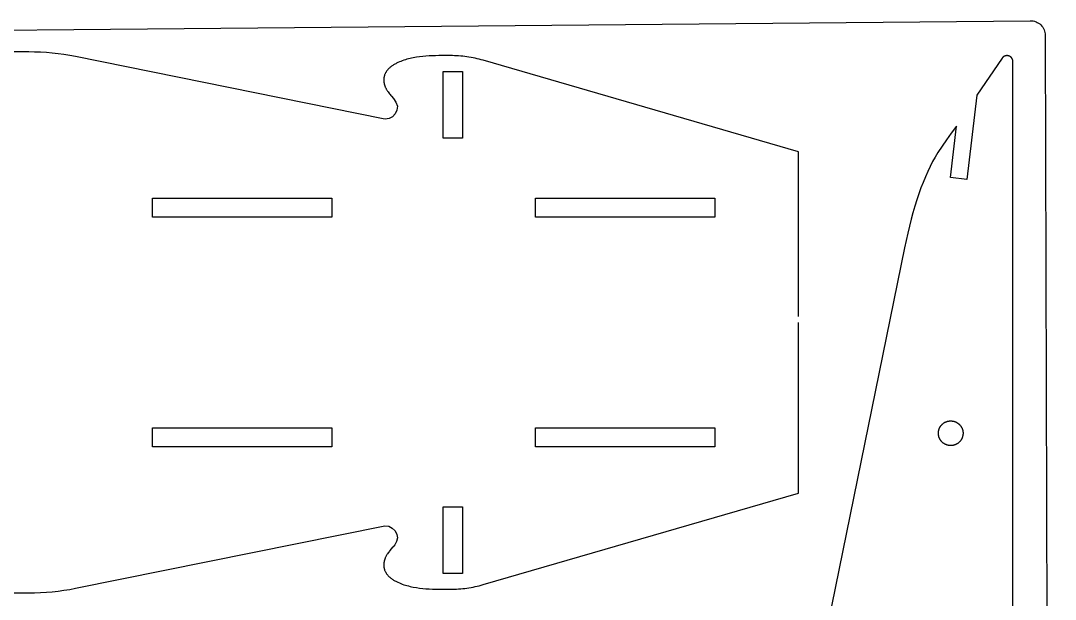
# Model space of a CAD drawing. Extents: x -2485 to -2143, y -68 to 535.
# Drawn here: x -2317.3 to -2142.6, y 436.9 to 534.7 of the extents above; entities that cross this region are included whole.
import ezdxf

# ---------------------------------------------------------------- set-up
doc = ezdxf.new("R2010")
doc.units = 0
doc.layers.add('Contorno', color=5, linetype='Continuous', true_color=0x0000ff)

msp = doc.modelspace()

# ---------------------------------------------------------------- linework, layer by layer
at = {"color": 7}
msp.add_lwpolyline([(-2482.28, 531.65), (-2146.82, 534.7, -0.416045), (-2144.29, 532.21), (-2142.6, -62.53, -0.412384), (-2145.07, -65.04), (-2480.54, -68.09, -0.416045), (-2483.06, -65.6), (-2484.75, 529.14, -0.412384)], format="xyb", close=True, dxfattribs=at)
at = {"layer": 'Contorno'}
for points in [[(-2185.95, 484.71), (-2185.95, 512.54), (-2239.17, 528), (-2239.51, 528.09), (-2239.86, 528.18), (-2240.2, 528.26), (-2240.54, 528.34), (-2240.89, 528.41), (-2241.24, 528.48), (-2241.59, 528.54), (-2241.93, 528.59), (-2242.28, 528.64), (-2242.63, 528.68), (-2242.99, 528.71), (-2243.34, 528.74), (-2243.69, 528.76), (-2244.04, 528.78), (-2244.4, 528.79), (-2244.75, 528.79), (-2246.71, 528.79), (-2247.24, 528.78), (-2247.78, 528.77), (-2248.32, 528.74), (-2248.87, 528.7), (-2249.41, 528.65), (-2249.95, 528.59), (-2250.48, 528.51), (-2251.01, 528.42), (-2251.27, 528.36), (-2251.54, 528.3), (-2251.8, 528.24), (-2252.07, 528.17), (-2252.33, 528.09), (-2252.59, 528.01), (-2252.85, 527.92), (-2253.1, 527.83), (-2253.35, 527.73), (-2253.6, 527.62), (-2253.72, 527.56), (-2253.85, 527.5), (-2253.97, 527.43), (-2254.09, 527.37), (-2254.21, 527.3), (-2254.33, 527.23), (-2254.44, 527.15), (-2254.55, 527.07), (-2254.67, 527), (-2254.77, 526.91), (-2254.88, 526.83), (-2254.98, 526.74), (-2255.05, 526.68), (-2255.11, 526.62), (-2255.17, 526.56), (-2255.23, 526.49), (-2255.29, 526.43), (-2255.35, 526.36), (-2255.4, 526.3), (-2255.46, 526.23), (-2255.51, 526.16), (-2255.56, 526.08), (-2255.6, 526.01), (-2255.65, 525.94), (-2255.69, 525.86), (-2255.73, 525.78), (-2255.77, 525.7), (-2255.8, 525.62), (-2255.83, 525.54), (-2255.86, 525.47), (-2255.88, 525.39), (-2255.91, 525.31), (-2255.93, 525.24), (-2255.94, 525.16), (-2255.96, 525.08), (-2255.97, 525), (-2255.98, 524.92), (-2255.98, 524.85), (-2255.98, 524.77), (-2255.99, 524.69), (-2255.98, 524.61), (-2255.98, 524.53), (-2255.97, 524.45), (-2255.97, 524.37), (-2255.95, 524.27), (-2255.94, 524.18), (-2255.92, 524.09), (-2255.9, 524), (-2255.87, 523.91), (-2255.85, 523.82), (-2255.82, 523.73), (-2255.79, 523.65), (-2255.75, 523.56), (-2255.72, 523.47), (-2255.68, 523.39), (-2255.64, 523.3), (-2255.6, 523.22), (-2255.55, 523.13), (-2255.51, 523.05), (-2255.46, 522.97), (-2255.41, 522.89), (-2255.36, 522.81), (-2255.26, 522.65), (-2255.15, 522.5), (-2255.04, 522.35), (-2254.92, 522.2), (-2254.8, 522.06), (-2254.68, 521.92), (-2254.35, 521.56), (-2253.96, 520.96), (-2253.69, 520.23), (-2253.75, 519.57), (-2254.03, 518.96), (-2254.49, 518.48), (-2255.09, 518.17), (-2255.75, 518.07), (-2256.11, 518.14), (-2308.01, 528.62), (-2308.99, 528.8), (-2309.97, 528.96), (-2310.96, 529.1), (-2311.95, 529.21), (-2312.94, 529.3), (-2313.93, 529.36), (-2314.93, 529.39), (-2315.92, 529.41), (-2346.84, 529.41)], [(-2149.75, 342.64), (-2149.76, 527.79), (-2149.76, 527.81), (-2149.76, 527.83), (-2149.76, 527.85), (-2149.76, 527.87), (-2149.76, 527.88), (-2149.76, 527.9), (-2149.76, 527.92), (-2149.77, 527.94), (-2149.77, 527.96), (-2149.77, 527.98), (-2149.78, 528), (-2149.78, 528.02), (-2149.79, 528.04), (-2149.79, 528.06), (-2149.8, 528.08), (-2149.8, 528.1), (-2149.81, 528.11), (-2149.82, 528.13), (-2149.82, 528.15), (-2149.83, 528.17), (-2149.84, 528.19), (-2149.85, 528.21), (-2149.86, 528.23), (-2149.86, 528.24), (-2149.87, 528.26), (-2149.88, 528.28), (-2149.89, 528.3), (-2149.9, 528.32), (-2149.92, 528.33), (-2149.93, 528.35), (-2149.94, 528.37), (-2149.95, 528.38), (-2149.96, 528.4), (-2149.98, 528.42), (-2149.99, 528.43), (-2150, 528.45), (-2150.02, 528.46), (-2150.03, 528.48), (-2150.04, 528.49), (-2150.06, 528.51), (-2150.07, 528.52), (-2150.09, 528.54), (-2150.1, 528.55), (-2150.12, 528.56), (-2150.13, 528.57), (-2150.15, 528.59), (-2150.17, 528.6), (-2150.18, 528.61), (-2150.2, 528.62), (-2150.22, 528.63), (-2150.23, 528.64), (-2150.25, 528.65), (-2150.27, 528.66), (-2150.28, 528.67), (-2150.3, 528.68), (-2150.32, 528.69), (-2150.34, 528.7), (-2150.35, 528.71), (-2150.37, 528.71), (-2150.39, 528.72), (-2150.41, 528.73), (-2150.43, 528.73), (-2150.44, 528.74), (-2150.46, 528.75), (-2150.48, 528.75), (-2150.5, 528.76), (-2150.51, 528.76), (-2150.53, 528.77), (-2150.55, 528.77), (-2150.57, 528.77), (-2150.59, 528.78), (-2150.61, 528.78), (-2150.63, 528.78), (-2150.65, 528.79), (-2150.67, 528.79), (-2150.69, 528.79), (-2150.71, 528.79), (-2150.73, 528.79), (-2150.75, 528.79), (-2150.77, 528.79), (-2150.79, 528.79), (-2150.81, 528.79), (-2150.83, 528.79), (-2150.85, 528.79), (-2150.87, 528.78), (-2150.89, 528.78), (-2150.91, 528.78), (-2150.93, 528.78), (-2150.95, 528.77), (-2150.97, 528.77), (-2150.99, 528.76), (-2151.01, 528.76), (-2151.03, 528.75), (-2151.05, 528.75), (-2151.07, 528.74), (-2151.09, 528.73), (-2151.11, 528.73), (-2151.12, 528.72), (-2151.14, 528.71), (-2151.16, 528.7), (-2151.18, 528.7), (-2151.2, 528.69), (-2151.22, 528.68), (-2151.24, 528.67), (-2151.25, 528.66), (-2151.27, 528.65), (-2151.29, 528.64), (-2151.31, 528.63), (-2151.32, 528.62), (-2151.34, 528.6), (-2151.35, 528.59), (-2151.37, 528.58), (-2151.39, 528.57), (-2151.4, 528.55), (-2151.42, 528.54), (-2151.43, 528.53), (-2151.45, 528.51), (-2151.46, 528.5), (-2151.47, 528.49), (-2151.49, 528.47), (-2151.5, 528.46), (-2151.51, 528.44), (-2151.53, 528.43), (-2151.54, 528.41), (-2151.55, 528.4), (-2151.56, 528.38), (-2151.57, 528.37), (-2151.58, 528.35), (-2155.85, 522.09), (-2157.52, 507.85), (-2160.3, 508.18), (-2159.28, 516.87), (-2160.19, 515.67), (-2160.98, 514.57), (-2162.45, 512.42), (-2162.89, 511.66), (-2163.32, 510.88), (-2163.73, 510.05), (-2164.14, 509.2), (-2164.53, 508.31), (-2164.91, 507.38), (-2165.28, 506.43), (-2165.63, 505.44), (-2165.98, 504.41), (-2166.31, 503.36), (-2166.63, 502.26), (-2166.94, 501.14), (-2167.52, 498.79), (-2168.05, 496.3), (-2199.35, 342.64)], [(-2346.84, 438.02), (-2315.92, 438.02), (-2314.93, 438.03), (-2313.93, 438.07), (-2312.94, 438.13), (-2311.95, 438.21), (-2310.96, 438.33), (-2309.97, 438.46), (-2308.99, 438.62), (-2308.01, 438.81), (-2255.79, 449.35), (-2255.14, 449.27), (-2254.54, 448.98), (-2254.06, 448.51), (-2253.77, 447.9), (-2253.69, 447.3), (-2253.85, 446.72), (-2254.14, 446.15), (-2254.41, 445.82), (-2254.48, 445.72), (-2254.94, 445.2), (-2255.04, 445.08), (-2255.15, 444.93), (-2255.26, 444.77), (-2255.36, 444.62), (-2255.41, 444.54), (-2255.46, 444.45), (-2255.51, 444.37), (-2255.55, 444.29), (-2255.6, 444.21), (-2255.64, 444.12), (-2255.68, 444.04), (-2255.72, 443.95), (-2255.75, 443.86), (-2255.79, 443.78), (-2255.82, 443.69), (-2255.85, 443.6), (-2255.87, 443.51), (-2255.9, 443.42), (-2255.92, 443.33), (-2255.94, 443.24), (-2255.95, 443.15), (-2255.97, 443.06), (-2255.97, 442.98), (-2255.98, 442.9), (-2255.98, 442.82), (-2255.99, 442.74), (-2255.98, 442.66), (-2255.98, 442.58), (-2255.98, 442.5), (-2255.97, 442.42), (-2255.96, 442.34), (-2255.94, 442.26), (-2255.93, 442.19), (-2255.91, 442.11), (-2255.88, 442.03), (-2255.86, 441.96), (-2255.83, 441.88), (-2255.8, 441.8), (-2255.77, 441.72), (-2255.73, 441.64), (-2255.69, 441.56), (-2255.65, 441.49), (-2255.6, 441.41), (-2255.56, 441.34), (-2255.51, 441.27), (-2255.46, 441.2), (-2255.4, 441.13), (-2255.35, 441.06), (-2255.29, 440.99), (-2255.23, 440.93), (-2255.17, 440.87), (-2255.11, 440.8), (-2255.05, 440.74), (-2254.98, 440.68), (-2254.88, 440.6), (-2254.77, 440.51), (-2254.67, 440.43), (-2254.55, 440.35), (-2254.44, 440.27), (-2254.33, 440.2), (-2254.21, 440.13), (-2254.09, 440.06), (-2253.97, 439.99), (-2253.85, 439.93), (-2253.72, 439.87), (-2253.6, 439.81), (-2253.35, 439.7), (-2253.1, 439.6), (-2252.85, 439.5), (-2252.59, 439.41), (-2252.33, 439.33), (-2252.07, 439.26), (-2251.8, 439.19), (-2251.54, 439.12), (-2251.27, 439.06), (-2251.01, 439.01), (-2250.48, 438.91), (-2249.95, 438.83), (-2249.41, 438.77), (-2248.87, 438.72), (-2248.32, 438.68), (-2247.78, 438.65), (-2247.24, 438.64), (-2246.71, 438.63), (-2244.75, 438.63), (-2244.4, 438.64), (-2244.04, 438.65), (-2243.69, 438.66), (-2243.34, 438.68), (-2242.99, 438.71), (-2242.63, 438.75), (-2242.28, 438.79), (-2241.93, 438.83), (-2241.59, 438.89), (-2241.24, 438.95), (-2240.89, 439.01), (-2240.54, 439.08), (-2240.2, 439.16), (-2239.86, 439.24), (-2239.51, 439.33), (-2239.17, 439.43), (-2185.95, 454.88), (-2185.95, 483.71)]]:
    msp.add_lwpolyline(points, dxfattribs=at)
for points in [[(-2245.96, 514.85), (-2245.96, 526.11), (-2242.66, 526.11), (-2242.66, 514.85)], [(-2295.03, 501.53), (-2295.03, 504.73), (-2264.73, 504.73), (-2264.73, 501.53)], [(-2230.37, 501.53), (-2230.37, 504.73), (-2200.07, 504.73), (-2200.07, 501.53)], [(-2160.33, 467.08), (-2160.28, 467.08), (-2160.24, 467.08), (-2160.19, 467.08), (-2160.14, 467.07), (-2160.09, 467.07), (-2160.04, 467.07), (-2160, 467.06), (-2159.95, 467.06), (-2159.9, 467.05), (-2159.85, 467.04), (-2159.8, 467.03), (-2159.75, 467.02), (-2159.7, 467), (-2159.65, 466.99), (-2159.61, 466.97), (-2159.56, 466.96), (-2159.51, 466.94), (-2159.46, 466.92), (-2159.41, 466.9), (-2159.36, 466.88), (-2159.32, 466.85), (-2159.27, 466.83), (-2159.22, 466.8), (-2159.18, 466.78), (-2159.13, 466.75), (-2159.09, 466.72), (-2159.04, 466.69), (-2159, 466.66), (-2158.96, 466.62), (-2158.92, 466.59), (-2158.88, 466.55), (-2158.84, 466.52), (-2158.8, 466.48), (-2158.76, 466.44), (-2158.72, 466.4), (-2158.69, 466.36), (-2158.65, 466.32), (-2158.62, 466.28), (-2158.59, 466.24), (-2158.55, 466.19), (-2158.52, 466.15), (-2158.5, 466.11), (-2158.47, 466.06), (-2158.44, 466.01), (-2158.42, 465.97), (-2158.39, 465.92), (-2158.37, 465.87), (-2158.35, 465.83), (-2158.33, 465.78), (-2158.31, 465.73), (-2158.29, 465.68), (-2158.28, 465.64), (-2158.26, 465.59), (-2158.25, 465.54), (-2158.23, 465.49), (-2158.22, 465.44), (-2158.21, 465.4), (-2158.21, 465.35), (-2158.2, 465.3), (-2158.19, 465.25), (-2158.19, 465.21), (-2158.18, 465.16), (-2158.18, 465.11), (-2158.18, 465.07), (-2158.18, 465.02), (-2158.18, 464.97), (-2158.18, 464.93), (-2158.18, 464.88), (-2158.18, 464.83), (-2158.19, 464.78), (-2158.19, 464.74), (-2158.2, 464.69), (-2158.21, 464.64), (-2158.22, 464.59), (-2158.23, 464.54), (-2158.24, 464.49), (-2158.25, 464.44), (-2158.26, 464.39), (-2158.28, 464.34), (-2158.3, 464.3), (-2158.31, 464.25), (-2158.33, 464.2), (-2158.35, 464.15), (-2158.38, 464.1), (-2158.4, 464.06), (-2158.42, 464.01), (-2158.45, 463.96), (-2158.48, 463.92), (-2158.51, 463.87), (-2158.53, 463.83), (-2158.57, 463.78), (-2158.6, 463.74), (-2158.63, 463.7), (-2158.66, 463.65), (-2158.7, 463.61), (-2158.74, 463.57), (-2158.77, 463.54), (-2158.81, 463.5), (-2158.85, 463.46), (-2158.89, 463.42), (-2158.93, 463.39), (-2158.97, 463.36), (-2159.02, 463.32), (-2159.06, 463.29), (-2159.1, 463.26), (-2159.15, 463.23), (-2159.19, 463.21), (-2159.24, 463.18), (-2159.28, 463.15), (-2159.33, 463.13), (-2159.38, 463.11), (-2159.43, 463.09), (-2159.47, 463.07), (-2159.52, 463.05), (-2159.57, 463.03), (-2159.62, 463.01), (-2159.66, 463), (-2159.71, 462.99), (-2159.76, 462.97), (-2159.81, 462.96), (-2159.86, 462.95), (-2159.9, 462.94), (-2159.95, 462.94), (-2160, 462.93), (-2160.05, 462.92), (-2160.09, 462.92), (-2160.14, 462.92), (-2160.19, 462.91), (-2160.23, 462.91), (-2160.28, 462.91), (-2160.33, 462.91), (-2160.37, 462.92), (-2160.42, 462.92), (-2160.47, 462.92), (-2160.52, 462.93), (-2160.57, 462.94), (-2160.62, 462.94), (-2160.66, 462.95), (-2160.71, 462.96), (-2160.76, 462.98), (-2160.81, 462.99), (-2160.86, 463), (-2160.91, 463.02), (-2160.96, 463.03), (-2161.01, 463.05), (-2161.05, 463.07), (-2161.1, 463.09), (-2161.15, 463.11), (-2161.2, 463.14), (-2161.24, 463.16), (-2161.29, 463.19), (-2161.34, 463.22), (-2161.38, 463.24), (-2161.43, 463.27), (-2161.47, 463.3), (-2161.51, 463.34), (-2161.56, 463.37), (-2161.6, 463.4), (-2161.64, 463.44), (-2161.68, 463.47), (-2161.72, 463.51), (-2161.76, 463.55), (-2161.79, 463.59), (-2161.83, 463.63), (-2161.86, 463.67), (-2161.9, 463.71), (-2161.93, 463.75), (-2161.96, 463.8), (-2161.99, 463.84), (-2162.02, 463.89), (-2162.05, 463.93), (-2162.07, 463.98), (-2162.1, 464.02), (-2162.12, 464.07), (-2162.15, 464.12), (-2162.17, 464.16), (-2162.19, 464.21), (-2162.21, 464.26), (-2162.22, 464.31), (-2162.24, 464.36), (-2162.25, 464.4), (-2162.27, 464.45), (-2162.28, 464.5), (-2162.29, 464.55), (-2162.3, 464.6), (-2162.31, 464.64), (-2162.32, 464.69), (-2162.32, 464.74), (-2162.33, 464.79), (-2162.33, 464.83), (-2162.34, 464.88), (-2162.34, 464.93), (-2162.34, 464.97), (-2162.34, 465.02), (-2162.34, 465.06), (-2162.34, 465.11), (-2162.33, 465.16), (-2162.33, 465.21), (-2162.32, 465.26), (-2162.32, 465.3), (-2162.31, 465.35), (-2162.3, 465.4), (-2162.29, 465.45), (-2162.28, 465.5), (-2162.26, 465.55), (-2162.25, 465.6), (-2162.24, 465.65), (-2162.22, 465.7), (-2162.2, 465.74), (-2162.18, 465.79), (-2162.16, 465.84), (-2162.14, 465.89), (-2162.12, 465.94), (-2162.09, 465.98), (-2162.07, 466.03), (-2162.04, 466.08), (-2162.01, 466.12), (-2161.98, 466.17), (-2161.95, 466.21), (-2161.92, 466.25), (-2161.88, 466.3), (-2161.85, 466.34), (-2161.82, 466.38), (-2161.78, 466.42), (-2161.74, 466.46), (-2161.7, 466.49), (-2161.66, 466.53), (-2161.62, 466.57), (-2161.58, 466.6), (-2161.54, 466.64), (-2161.5, 466.67), (-2161.46, 466.7), (-2161.41, 466.73), (-2161.37, 466.76), (-2161.32, 466.79), (-2161.28, 466.81), (-2161.23, 466.84), (-2161.18, 466.86), (-2161.14, 466.88), (-2161.09, 466.9), (-2161.04, 466.92), (-2160.99, 466.94), (-2160.95, 466.96), (-2160.9, 466.98), (-2160.85, 466.99), (-2160.8, 467.01), (-2160.75, 467.02), (-2160.71, 467.03), (-2160.66, 467.04), (-2160.61, 467.05), (-2160.56, 467.06), (-2160.51, 467.06), (-2160.47, 467.07), (-2160.42, 467.07), (-2160.37, 467.07)], [(-2295.03, 462.7), (-2295.03, 465.9), (-2264.73, 465.9), (-2264.73, 462.7)], [(-2230.37, 462.7), (-2230.37, 465.9), (-2200.07, 465.9), (-2200.07, 462.7)], [(-2245.96, 452.58), (-2242.66, 452.58), (-2242.66, 441.32), (-2245.96, 441.32)]]:
    msp.add_lwpolyline(points, close=True, dxfattribs=at)

doc.saveas('drawing.dxf')
